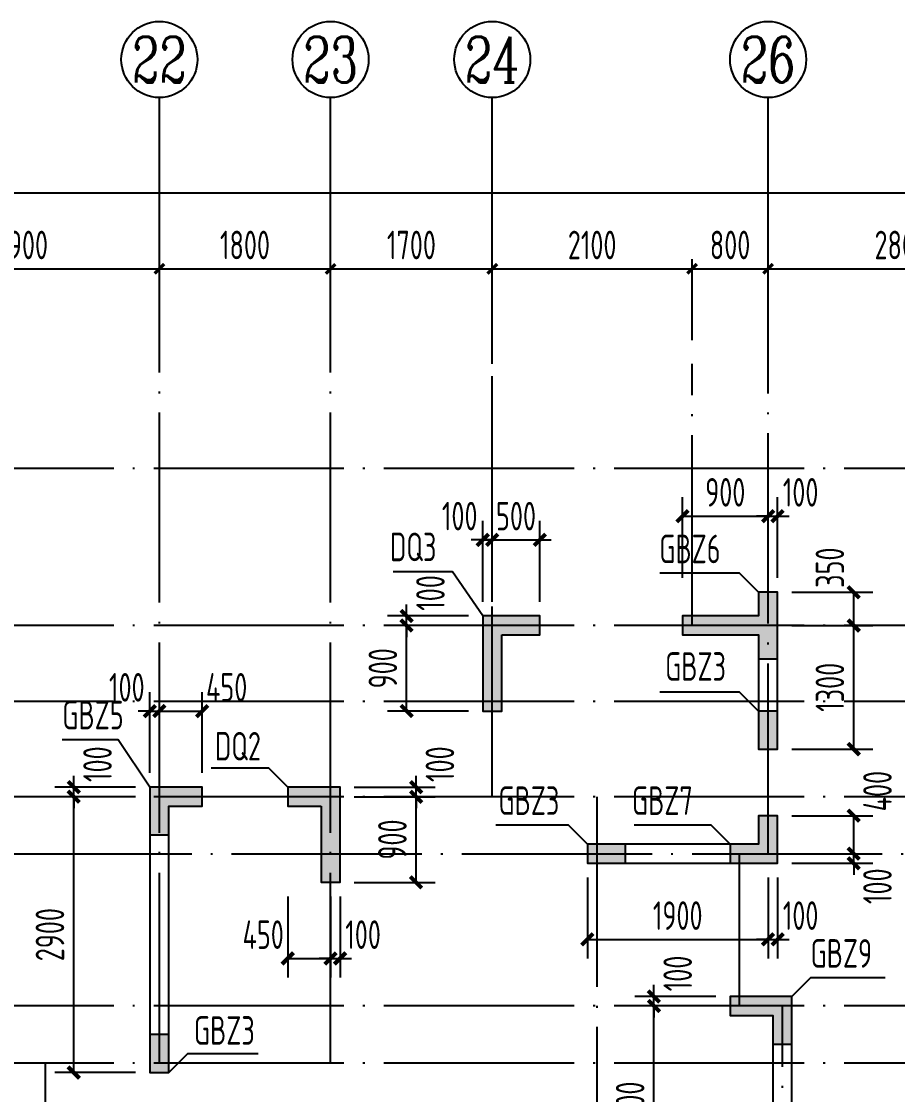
# Model space of a CAD drawing. Extents: x -1712635 to -854203, y -534641 to -21985.
# Drawn here: x -1332746 to -1323535, y -288081 to -276800 of the extents above; entities that cross this region are included whole.
import ezdxf
from ezdxf.enums import TextEntityAlignment as Align

# ---------------------------------------------------------------- set-up
doc = ezdxf.new("R2010")
doc.units = 0
doc.header["$LTSCALE"] = 1000
doc.linetypes.add('DOTE', pattern=[2.42, 2, -0.2, 0.02, -0.2])
doc.layers.get('0').update_dxf_attribs({"linetype": 'CONTINUOUS'})
doc.layers.get('Defpoints').update_dxf_attribs({"linetype": 'CONTINUOUS'})
for name, color, linetype in [('A-AXIS', 1, 'CONTINUOUS'), ('A-DOTE', 10, 'DOTE'), ('AXIS_NUM', 7, 'CONTINUOUS'), ('S-Q墙实线', 6, 'CONTINUOUS'), ('S-Q墙标注', 3, 'CONTINUOUS'), ('S-X详图填充', 252, 'CONTINUOUS'), ('S-X详图实线', 4, 'CONTINUOUS'), ('S-Y一般标注', 3, 'CONTINUOUS'), ('S-Z柱编号', 6, 'CONTINUOUS')]:
    doc.layers.add(name, color=color, linetype=linetype)
doc.styles.add('TSSD_Axis', font='complex.shx', dxfattribs={"width": 0.7, "bigfont": 'hztxt.shx'})
doc.styles.add('TSSD_DIMENSION', font='Tssdeng.shx', dxfattribs={"width": 0.7, "bigfont": 'tssdchn.shx'})
doc.styles.add('TSSD_REIN', font='tssdeng.shx', dxfattribs={"width": 0.7, "height": 300, "bigfont": 'tssdchn.shx'})
doc.styles.add('结构文字', font='zstxt.shx', dxfattribs={"width": 0.7, "bigfont": 'zshz.shx'})
doc.dimstyles.new('STRUCK', dxfattribs={"dimtxt": 400, "dimasz": 121, "dimexe": 200, "dimexo": 150, "dimgap": 115, "dimtad": 1, "dimdec": 0, "dimdsep": 46, "dimtxsty": '结构文字', "dimblk": 'ARCHTICK', "dimcen": 400, "dimclrd": 3, "dimclre": 3, "dimclrt": 7, "dimadec": 0, "dimazin": 0, "dimtfac": 1, "dimtdec": 0, "dimtix": 1, "dimtmove": 2, "dimatfit": 3, "dimldrblk": '_DIMX', "dimfxl": 0, "dimtolj": 1, "dimtzin": 0, "dimarcsym": 0})
doc.dimstyles.new('TSSD_100_100', dxfattribs={"dimtxt": 300, "dimasz": 100, "dimexe": 100, "dimexo": 250, "dimgap": 100, "dimtad": 1, "dimdec": 0, "dimzin": 0, "dimdsep": 46, "dimtxsty": 'TSSD_DIMENSION', "dimblk": 'ARCHTICK', "dimcen": 0, "dimdle": 100, "dimclrt": 7, "dimadec": 0, "dimazin": 0, "dimtfac": 1, "dimtdec": 0, "dimtix": 1, "dimtmove": 2, "dimatfit": 3, "dimldrblk": 'ARCHTICK', "dimfxl": 0, "dimtolj": 1, "dimtzin": 0, "dimarcsym": 0})

# ---------------------------------------------------------------- blocks, each defined once
blk = doc.blocks.new('ts_axno')
at = {"color": 0, "linetype": 'ByBlock', "lineweight": -2}
blk.add_circle((0, 0), 0.5, dxfattribs=at)
at = {"color": 0, "linetype": 'ByBlock', "lineweight": -2, "style": 'TSSD_Axis', "width": 0.7}
blk.add_attdef('A', text='', height=0.6, dxfattribs=at).set_placement((0, 0), align=Align.MIDDLE_CENTER)
blk = doc.blocks.new('_ArchTick')
at = {"color": 0, "const_width": 0.35}
blk.add_lwpolyline([(-0.5, -0.5), (0.5, 0.5)], dxfattribs=at)
blk = doc.blocks.new('*D129')
at = {"layer": 'Defpoints', "color": 0}
for p in [(34300, 19250), (31400, 18250), (34300, 18250)]:
    blk.add_point(p, dxfattribs=at)
at = {"layer": 'S-Y一般标注', "color": 0, "lineweight": -2}
for p, q in [((31400, 18500), (31400, 19350)), ((34300, 18500), (34300, 19350)), ((31300, 19250), (34400, 19250))]:
    blk.add_line(p, q, dxfattribs=at)
at = {"layer": 'S-Y一般标注', "color": 0, "lineweight": -2, "xscale": 100, "yscale": 100, "zscale": 100, "rotation": 180}
blk.add_blockref('_ArchTick', (31400, 19250), dxfattribs=at)
at = {"layer": 'S-Y一般标注', "color": 0, "lineweight": -2, "xscale": 100, "yscale": 100, "zscale": 100}
blk.add_blockref('_ArchTick', (34300, 19250), dxfattribs=at)
at = {"layer": 'S-Y一般标注', "color": 7, "insert": (32850, 19500), "char_height": 300, "attachment_point": 5, "style": 'TSSD_DIMENSION'}
blk.add_mtext('\\A1;2900', dxfattribs=at)
blk = doc.blocks.new('*D130')
at = {"layer": 'Defpoints', "color": 0}
for p in [(36100, 19250), (34300, 18250), (36100, 18250)]:
    blk.add_point(p, dxfattribs=at)
at = {"layer": 'S-Y一般标注', "color": 0, "lineweight": -2}
for p, q in [((34300, 18500), (34300, 19350)), ((36100, 18500), (36100, 19350)), ((34200, 19250), (36200, 19250))]:
    blk.add_line(p, q, dxfattribs=at)
at = {"layer": 'S-Y一般标注', "color": 0, "lineweight": -2, "xscale": 100, "yscale": 100, "zscale": 100, "rotation": 180}
blk.add_blockref('_ArchTick', (34300, 19250), dxfattribs=at)
at = {"layer": 'S-Y一般标注', "color": 0, "lineweight": -2, "xscale": 100, "yscale": 100, "zscale": 100}
blk.add_blockref('_ArchTick', (36100, 19250), dxfattribs=at)
at = {"layer": 'S-Y一般标注', "color": 7, "insert": (35200, 19500), "char_height": 300, "attachment_point": 5, "style": 'TSSD_DIMENSION'}
blk.add_mtext('\\A1;1800', dxfattribs=at)
blk = doc.blocks.new('*D131')
at = {"layer": 'Defpoints', "color": 0}
for p in [(37800, 19250), (36100, 18250), (37800, 18250)]:
    blk.add_point(p, dxfattribs=at)
at = {"layer": 'S-Y一般标注', "color": 0, "lineweight": -2}
for p, q in [((36100, 18500), (36100, 19350)), ((37800, 18500), (37800, 19350)), ((36000, 19250), (37900, 19250))]:
    blk.add_line(p, q, dxfattribs=at)
at = {"layer": 'S-Y一般标注', "color": 0, "lineweight": -2, "xscale": 100, "yscale": 100, "zscale": 100, "rotation": 180}
blk.add_blockref('_ArchTick', (36100, 19250), dxfattribs=at)
at = {"layer": 'S-Y一般标注', "color": 0, "lineweight": -2, "xscale": 100, "yscale": 100, "zscale": 100}
blk.add_blockref('_ArchTick', (37800, 19250), dxfattribs=at)
at = {"layer": 'S-Y一般标注', "color": 7, "insert": (36950, 19500), "char_height": 300, "attachment_point": 5, "style": 'TSSD_DIMENSION'}
blk.add_mtext('\\A1;1700', dxfattribs=at)
blk = doc.blocks.new('*D132')
at = {"layer": 'Defpoints', "color": 0}
for p in [(40700, 19250), (39900, 18250), (40700, 18250)]:
    blk.add_point(p, dxfattribs=at)
at = {"layer": 'S-Y一般标注', "color": 0, "lineweight": -2}
for p, q in [((39900, 18500), (39900, 19350)), ((40700, 18500), (40700, 19350)), ((39800, 19250), (40800, 19250))]:
    blk.add_line(p, q, dxfattribs=at)
at = {"layer": 'S-Y一般标注', "color": 0, "lineweight": -2, "xscale": 100, "yscale": 100, "zscale": 100, "rotation": 180}
blk.add_blockref('_ArchTick', (39900, 19250), dxfattribs=at)
at = {"layer": 'S-Y一般标注', "color": 0, "lineweight": -2, "xscale": 100, "yscale": 100, "zscale": 100}
blk.add_blockref('_ArchTick', (40700, 19250), dxfattribs=at)
at = {"layer": 'S-Y一般标注', "color": 7, "insert": (40300, 19500), "char_height": 300, "attachment_point": 5, "style": 'TSSD_DIMENSION'}
blk.add_mtext('\\A1;800', dxfattribs=at)
blk = doc.blocks.new('*D133')
at = {"layer": 'Defpoints', "color": 0}
for p in [(43500, 19250), (40700, 18250), (43500, 18250)]:
    blk.add_point(p, dxfattribs=at)
at = {"layer": 'S-Y一般标注', "color": 0, "lineweight": -2}
for p, q in [((40700, 18500), (40700, 19350)), ((43500, 18500), (43500, 19350)), ((40600, 19250), (43600, 19250))]:
    blk.add_line(p, q, dxfattribs=at)
at = {"layer": 'S-Y一般标注', "color": 0, "lineweight": -2, "xscale": 100, "yscale": 100, "zscale": 100, "rotation": 180}
blk.add_blockref('_ArchTick', (40700, 19250), dxfattribs=at)
at = {"layer": 'S-Y一般标注', "color": 0, "lineweight": -2, "xscale": 100, "yscale": 100, "zscale": 100}
blk.add_blockref('_ArchTick', (43500, 19250), dxfattribs=at)
at = {"layer": 'S-Y一般标注', "color": 7, "insert": (42100, 19500), "char_height": 300, "attachment_point": 5, "style": 'TSSD_DIMENSION'}
blk.add_mtext('\\A1;2800', dxfattribs=at)
blk = doc.blocks.new('*D139')
at = {"layer": 'Defpoints', "color": 0}
for p in [(54600, 20050), (4600, 18250), (54600, 18250)]:
    blk.add_point(p, dxfattribs=at)
at = {"layer": 'S-Y一般标注', "color": 0, "lineweight": -2}
for p, q in [((4600, 18500), (4600, 20150)), ((54600, 18500), (54600, 20150)), ((4500, 20050), (54700, 20050))]:
    blk.add_line(p, q, dxfattribs=at)
at = {"layer": 'S-Y一般标注', "color": 0, "lineweight": -2, "xscale": 100, "yscale": 100, "zscale": 100, "rotation": 180}
blk.add_blockref('_ArchTick', (4600, 20050), dxfattribs=at)
at = {"layer": 'S-Y一般标注', "color": 0, "lineweight": -2, "xscale": 100, "yscale": 100, "zscale": 100}
blk.add_blockref('_ArchTick', (54600, 20050), dxfattribs=at)
at = {"layer": 'S-Y一般标注', "color": 7, "insert": (29600, 20300), "char_height": 300, "attachment_point": 5, "style": 'TSSD_DIMENSION'}
blk.add_mtext('\\A1;50000', dxfattribs=at)
blk = doc.blocks.new('*D152')
at = {"layer": 'Defpoints', "color": 0}
for p in [(39900, 19250), (37800, 18250), (39900, 18250)]:
    blk.add_point(p, dxfattribs=at)
at = {"layer": 'S-Y一般标注', "color": 0, "lineweight": -2}
for p, q in [((37800, 18500), (37800, 19350)), ((39900, 18500), (39900, 19350)), ((37700, 19250), (40000, 19250))]:
    blk.add_line(p, q, dxfattribs=at)
at = {"layer": 'S-Y一般标注', "color": 0, "lineweight": -2, "xscale": 100, "yscale": 100, "zscale": 100, "rotation": 180}
blk.add_blockref('_ArchTick', (37800, 19250), dxfattribs=at)
at = {"layer": 'S-Y一般标注', "color": 0, "lineweight": -2, "xscale": 100, "yscale": 100, "zscale": 100}
blk.add_blockref('_ArchTick', (39900, 19250), dxfattribs=at)
at = {"layer": 'S-Y一般标注', "color": 7, "insert": (38850, 19500), "char_height": 300, "attachment_point": 5, "style": 'TSSD_DIMENSION'}
blk.add_mtext('\\A1;2100', dxfattribs=at)
blk = doc.blocks.new('*D2236')
at = {"layer": 'Defpoints', "color": 0}
for p in [(-1332196, -284950), (-1331396, -284950), (-1331396, -287850)]:
    blk.add_point(p, dxfattribs=at)
at = {"layer": 'S-Q墙标注', "color": 3, "lineweight": -2}
for p, q in [((-1331546, -284950), (-1332396, -284950)), ((-1332196, -287850), (-1332196, -284950)), ((-1331546, -287850), (-1332396, -287850))]:
    blk.add_line(p, q, dxfattribs=at)
at = {"layer": 'S-Q墙标注', "color": 3, "lineweight": -2, "xscale": 121, "yscale": 121, "zscale": 121}
for p, rotation in [((-1332196, -284950), 90), ((-1332196, -287850), 270)]:
    blk.add_blockref('_ArchTick', p, dxfattribs=dict(at, rotation=rotation))
at = {"layer": 'S-Q墙标注', "color": 7, "insert": (-1332446, -286400), "char_height": 300, "attachment_point": 5, "rotation": 90, "style": 'TSSD_REIN'}
blk.add_mtext('\\A1;2900', dxfattribs=at)
blk = doc.blocks.new('_DIMX')
blk.add_line((-150, 0), (150, 0))
at = {"const_width": 50}
blk.add_lwpolyline([(-70, -70), (70, 70)], dxfattribs=at)
blk = doc.blocks.new('*D2237')
at = {"layer": 'Defpoints', "color": 0}
for p in [(-1332196, -284850), (-1331396, -284850), (-1331396, -284950)]:
    blk.add_point(p, dxfattribs=at)
at = {"layer": 'S-Q墙标注', "color": 3, "lineweight": -2}
for p, q in [((-1332196, -284850), (-1332196, -284729)), ((-1331546, -284850), (-1332396, -284850)), ((-1331546, -284950), (-1332396, -284950)), ((-1332196, -284950), (-1332196, -284850)), ((-1332196, -284950), (-1332196, -285071))]:
    blk.add_line(p, q, dxfattribs=at)
at = {"layer": 'S-Q墙标注', "color": 3, "lineweight": -2, "xscale": 121, "yscale": 121, "zscale": 121}
for p, rotation in [((-1332196, -284850), 270), ((-1332196, -284950), 90)]:
    blk.add_blockref('_ArchTick', p, dxfattribs=dict(at, rotation=rotation))
at = {"layer": 'S-Q墙标注', "color": 7, "insert": (-1331946, -284608), "char_height": 300, "attachment_point": 5, "rotation": 90, "style": 'TSSD_REIN'}
blk.add_mtext('\\A1;100', dxfattribs=at)
blk = doc.blocks.new('*D2238')
at = {"layer": 'Defpoints', "color": 0}
for p in [(-1331296, -284050), (-1331396, -284850), (-1331296, -284850)]:
    blk.add_point(p, dxfattribs=at)
at = {"layer": 'S-Q墙标注', "color": 3, "lineweight": -2}
for p, q in [((-1331396, -284700), (-1331396, -283850)), ((-1331296, -284700), (-1331296, -283850)), ((-1331396, -284050), (-1331517, -284050)), ((-1331396, -284050), (-1331296, -284050)), ((-1331296, -284050), (-1331175, -284050))]:
    blk.add_line(p, q, dxfattribs=at)
at = {"layer": 'S-Q墙标注', "color": 3, "lineweight": -2, "xscale": 121, "yscale": 121, "zscale": 121}
blk.add_blockref('_ArchTick', (-1331396, -284050), dxfattribs=at)
at = {"layer": 'S-Q墙标注', "color": 3, "lineweight": -2, "xscale": 121, "yscale": 121, "zscale": 121, "rotation": 180}
blk.add_blockref('_ArchTick', (-1331296, -284050), dxfattribs=at)
at = {"layer": 'S-Q墙标注', "color": 7, "insert": (-1331638, -283800), "char_height": 300, "attachment_point": 5, "style": 'TSSD_REIN'}
blk.add_mtext('\\A1;100', dxfattribs=at)
blk = doc.blocks.new('*D2239')
at = {"layer": 'Defpoints', "color": 0}
for p in [(-1330846, -284050), (-1331296, -284850), (-1330846, -284850)]:
    blk.add_point(p, dxfattribs=at)
at = {"layer": 'S-Q墙标注', "color": 3, "lineweight": -2}
for p, q in [((-1331296, -284700), (-1331296, -283850)), ((-1330846, -284700), (-1330846, -283850)), ((-1331296, -284050), (-1330846, -284050))]:
    blk.add_line(p, q, dxfattribs=at)
at = {"layer": 'S-Q墙标注', "color": 3, "lineweight": -2, "xscale": 121, "yscale": 121, "zscale": 121, "rotation": 180}
blk.add_blockref('_ArchTick', (-1331296, -284050), dxfattribs=at)
at = {"layer": 'S-Q墙标注', "color": 3, "lineweight": -2, "xscale": 121, "yscale": 121, "zscale": 121}
blk.add_blockref('_ArchTick', (-1330846, -284050), dxfattribs=at)
at = {"layer": 'S-Q墙标注', "color": 7, "insert": (-1330588, -283800), "char_height": 300, "attachment_point": 5, "style": 'TSSD_REIN'}
blk.add_mtext('\\A1;450', dxfattribs=at)
blk = doc.blocks.new('*D2240')
at = {"layer": 'Defpoints', "color": 0}
for p in [(-1329396, -284950), (-1328596, -284950), (-1329396, -285850)]:
    blk.add_point(p, dxfattribs=at)
at = {"layer": 'S-Q墙标注', "color": 3, "lineweight": -2}
for p, q in [((-1329246, -284950), (-1328396, -284950)), ((-1328596, -285850), (-1328596, -284950)), ((-1329246, -285850), (-1328396, -285850))]:
    blk.add_line(p, q, dxfattribs=at)
at = {"layer": 'S-Q墙标注', "color": 3, "lineweight": -2, "xscale": 121, "yscale": 121, "zscale": 121}
for p, rotation in [((-1328596, -284950), 90), ((-1328596, -285850), 270)]:
    blk.add_blockref('_ArchTick', p, dxfattribs=dict(at, rotation=rotation))
at = {"layer": 'S-Q墙标注', "color": 7, "insert": (-1328846, -285400), "char_height": 300, "attachment_point": 5, "rotation": 90, "style": 'TSSD_REIN'}
blk.add_mtext('\\A1;900', dxfattribs=at)
blk = doc.blocks.new('*D2241')
at = {"layer": 'Defpoints', "color": 0}
for p in [(-1329396, -284850), (-1329396, -284950), (-1328596, -284850)]:
    blk.add_point(p, dxfattribs=at)
at = {"layer": 'S-Q墙标注', "color": 3, "lineweight": -2}
for p, q in [((-1328596, -284850), (-1328596, -284729)), ((-1329246, -284850), (-1328396, -284850)), ((-1329246, -284950), (-1328396, -284950)), ((-1328596, -284950), (-1328596, -284850)), ((-1328596, -284950), (-1328596, -285071))]:
    blk.add_line(p, q, dxfattribs=at)
at = {"layer": 'S-Q墙标注', "color": 3, "lineweight": -2, "xscale": 121, "yscale": 121, "zscale": 121}
for p, rotation in [((-1328596, -284850), 270), ((-1328596, -284950), 90)]:
    blk.add_blockref('_ArchTick', p, dxfattribs=dict(at, rotation=rotation))
at = {"layer": 'S-Q墙标注', "color": 7, "insert": (-1328346, -284608), "char_height": 300, "attachment_point": 5, "rotation": 90, "style": 'TSSD_REIN'}
blk.add_mtext('\\A1;100', dxfattribs=at)
blk = doc.blocks.new('*D2242')
at = {"layer": 'Defpoints', "color": 0}
for p in [(-1329946, -285850), (-1329496, -285850), (-1329496, -286650)]:
    blk.add_point(p, dxfattribs=at)
at = {"layer": 'S-Q墙标注', "color": 3, "lineweight": -2}
for p, q in [((-1329946, -286000), (-1329946, -286850)), ((-1329496, -286000), (-1329496, -286850)), ((-1329946, -286650), (-1329496, -286650))]:
    blk.add_line(p, q, dxfattribs=at)
at = {"layer": 'S-Q墙标注', "color": 3, "lineweight": -2, "xscale": 121, "yscale": 121, "zscale": 121, "rotation": 180}
blk.add_blockref('_ArchTick', (-1329946, -286650), dxfattribs=at)
at = {"layer": 'S-Q墙标注', "color": 3, "lineweight": -2, "xscale": 121, "yscale": 121, "zscale": 121}
blk.add_blockref('_ArchTick', (-1329496, -286650), dxfattribs=at)
at = {"layer": 'S-Q墙标注', "color": 7, "insert": (-1330204, -286400), "char_height": 300, "attachment_point": 5, "style": 'TSSD_REIN'}
blk.add_mtext('\\A1;450', dxfattribs=at)
blk = doc.blocks.new('*D2243')
at = {"layer": 'Defpoints', "color": 0}
for p in [(-1329496, -285850), (-1329396, -285850), (-1329396, -286650)]:
    blk.add_point(p, dxfattribs=at)
at = {"layer": 'S-Q墙标注', "color": 3, "lineweight": -2}
for p, q in [((-1329496, -286000), (-1329496, -286850)), ((-1329396, -286000), (-1329396, -286850)), ((-1329496, -286650), (-1329617, -286650)), ((-1329496, -286650), (-1329396, -286650)), ((-1329396, -286650), (-1329275, -286650))]:
    blk.add_line(p, q, dxfattribs=at)
at = {"layer": 'S-Q墙标注', "color": 3, "lineweight": -2, "xscale": 121, "yscale": 121, "zscale": 121}
blk.add_blockref('_ArchTick', (-1329496, -286650), dxfattribs=at)
at = {"layer": 'S-Q墙标注', "color": 3, "lineweight": -2, "xscale": 121, "yscale": 121, "zscale": 121, "rotation": 180}
blk.add_blockref('_ArchTick', (-1329396, -286650), dxfattribs=at)
at = {"layer": 'S-Q墙标注', "color": 7, "insert": (-1329154, -286400), "char_height": 300, "attachment_point": 5, "style": 'TSSD_REIN'}
blk.add_mtext('\\A1;100', dxfattribs=at)
blk = doc.blocks.new('*D2244')
at = {"layer": 'Defpoints', "color": 0}
for p in [(-1324796, -285550), (-1323996, -285550), (-1324796, -285650)]:
    blk.add_point(p, dxfattribs=at)
at = {"layer": 'S-Q墙标注', "color": 3, "lineweight": -2}
for p, q in [((-1323996, -285550), (-1323996, -285429)), ((-1324646, -285550), (-1323796, -285550)), ((-1323996, -285650), (-1323996, -285550)), ((-1324646, -285650), (-1323796, -285650)), ((-1323996, -285650), (-1323996, -285771))]:
    blk.add_line(p, q, dxfattribs=at)
at = {"layer": 'S-Q墙标注', "color": 3, "lineweight": -2, "xscale": 121, "yscale": 121, "zscale": 121}
for p, rotation in [((-1323996, -285550), 270), ((-1323996, -285650), 90)]:
    blk.add_blockref('_ArchTick', p, dxfattribs=dict(at, rotation=rotation))
at = {"layer": 'S-Q墙标注', "color": 7, "insert": (-1323746, -285891), "char_height": 300, "attachment_point": 5, "rotation": 90, "style": 'TSSD_REIN'}
blk.add_mtext('\\A1;100', dxfattribs=at)
blk = doc.blocks.new('*D2245')
at = {"layer": 'Defpoints', "color": 0}
for p in [(-1324796, -285150), (-1323996, -285150), (-1324796, -285550)]:
    blk.add_point(p, dxfattribs=at)
at = {"layer": 'S-Q墙标注', "color": 3, "lineweight": -2}
for p, q in [((-1324646, -285150), (-1323796, -285150)), ((-1323996, -285550), (-1323996, -285150)), ((-1324646, -285550), (-1323796, -285550))]:
    blk.add_line(p, q, dxfattribs=at)
at = {"layer": 'S-Q墙标注', "color": 3, "lineweight": -2, "xscale": 121, "yscale": 121, "zscale": 121}
for p, rotation in [((-1323996, -285150), 90), ((-1323996, -285550), 270)]:
    blk.add_blockref('_ArchTick', p, dxfattribs=dict(at, rotation=rotation))
at = {"layer": 'S-Q墙标注', "color": 7, "insert": (-1323746, -284891), "char_height": 300, "attachment_point": 5, "rotation": 90, "style": 'TSSD_REIN'}
blk.add_mtext('\\A1;400', dxfattribs=at)
blk = doc.blocks.new('*D2246')
at = {"layer": 'Defpoints', "color": 0}
for p in [(-1326796, -285650), (-1324896, -285650), (-1324896, -286450)]:
    blk.add_point(p, dxfattribs=at)
at = {"layer": 'S-Q墙标注', "color": 3, "lineweight": -2}
for p, q in [((-1326796, -285800), (-1326796, -286650)), ((-1324896, -285800), (-1324896, -286650)), ((-1326796, -286450), (-1324896, -286450))]:
    blk.add_line(p, q, dxfattribs=at)
at = {"layer": 'S-Q墙标注', "color": 3, "lineweight": -2, "xscale": 121, "yscale": 121, "zscale": 121, "rotation": 180}
blk.add_blockref('_ArchTick', (-1326796, -286450), dxfattribs=at)
at = {"layer": 'S-Q墙标注', "color": 3, "lineweight": -2, "xscale": 121, "yscale": 121, "zscale": 121}
blk.add_blockref('_ArchTick', (-1324896, -286450), dxfattribs=at)
at = {"layer": 'S-Q墙标注', "color": 7, "insert": (-1325846, -286200), "char_height": 300, "attachment_point": 5, "style": 'TSSD_REIN'}
blk.add_mtext('\\A1;1900', dxfattribs=at)
blk = doc.blocks.new('*D2247')
at = {"layer": 'Defpoints', "color": 0}
for p in [(-1324896, -285650), (-1324796, -285650), (-1324796, -286450)]:
    blk.add_point(p, dxfattribs=at)
at = {"layer": 'S-Q墙标注', "color": 3, "lineweight": -2}
for p, q in [((-1324896, -285800), (-1324896, -286650)), ((-1324796, -285800), (-1324796, -286650)), ((-1324896, -286450), (-1325017, -286450)), ((-1324896, -286450), (-1324796, -286450)), ((-1324796, -286450), (-1324675, -286450))]:
    blk.add_line(p, q, dxfattribs=at)
at = {"layer": 'S-Q墙标注', "color": 3, "lineweight": -2, "xscale": 121, "yscale": 121, "zscale": 121}
blk.add_blockref('_ArchTick', (-1324896, -286450), dxfattribs=at)
at = {"layer": 'S-Q墙标注', "color": 3, "lineweight": -2, "xscale": 121, "yscale": 121, "zscale": 121, "rotation": 180}
blk.add_blockref('_ArchTick', (-1324796, -286450), dxfattribs=at)
at = {"layer": 'S-Q墙标注', "color": 7, "insert": (-1324554, -286200), "char_height": 300, "attachment_point": 5, "style": 'TSSD_REIN'}
blk.add_mtext('\\A1;100', dxfattribs=at)
blk = doc.blocks.new('*D2248')
at = {"layer": 'Defpoints', "color": 0}
for p in [(-1328696, -283150), (-1327896, -283150), (-1327896, -284050)]:
    blk.add_point(p, dxfattribs=at)
at = {"layer": 'S-Q墙标注', "color": 3, "lineweight": -2}
for p, q in [((-1328046, -283150), (-1328896, -283150)), ((-1328696, -284050), (-1328696, -283150)), ((-1328046, -284050), (-1328896, -284050))]:
    blk.add_line(p, q, dxfattribs=at)
at = {"layer": 'S-Q墙标注', "color": 3, "lineweight": -2, "xscale": 121, "yscale": 121, "zscale": 121}
for p, rotation in [((-1328696, -283150), 90), ((-1328696, -284050), 270)]:
    blk.add_blockref('_ArchTick', p, dxfattribs=dict(at, rotation=rotation))
at = {"layer": 'S-Q墙标注', "color": 7, "insert": (-1328946, -283600), "char_height": 300, "attachment_point": 5, "rotation": 90, "style": 'TSSD_REIN'}
blk.add_mtext('\\A1;900', dxfattribs=at)
blk = doc.blocks.new('*D2249')
at = {"layer": 'Defpoints', "color": 0}
for p in [(-1328696, -283050), (-1327896, -283050), (-1327896, -283150)]:
    blk.add_point(p, dxfattribs=at)
at = {"layer": 'S-Q墙标注', "color": 3, "lineweight": -2}
for p, q in [((-1328696, -283050), (-1328696, -282929)), ((-1328046, -283050), (-1328896, -283050)), ((-1328046, -283150), (-1328896, -283150)), ((-1328696, -283150), (-1328696, -283050)), ((-1328696, -283150), (-1328696, -283271))]:
    blk.add_line(p, q, dxfattribs=at)
at = {"layer": 'S-Q墙标注', "color": 3, "lineweight": -2, "xscale": 121, "yscale": 121, "zscale": 121}
for p, rotation in [((-1328696, -283050), 270), ((-1328696, -283150), 90)]:
    blk.add_blockref('_ArchTick', p, dxfattribs=dict(at, rotation=rotation))
at = {"layer": 'S-Q墙标注', "color": 7, "insert": (-1328446, -282808), "char_height": 300, "attachment_point": 5, "rotation": 90, "style": 'TSSD_REIN'}
blk.add_mtext('\\A1;100', dxfattribs=at)
blk = doc.blocks.new('*D2250')
at = {"layer": 'Defpoints', "color": 0}
for p in [(-1327796, -282250), (-1327896, -283050), (-1327796, -283050)]:
    blk.add_point(p, dxfattribs=at)
at = {"layer": 'S-Q墙标注', "color": 3, "lineweight": -2}
for p, q in [((-1327896, -282900), (-1327896, -282050)), ((-1327796, -282900), (-1327796, -282050)), ((-1327896, -282250), (-1328017, -282250)), ((-1327896, -282250), (-1327796, -282250)), ((-1327796, -282250), (-1327675, -282250))]:
    blk.add_line(p, q, dxfattribs=at)
at = {"layer": 'S-Q墙标注', "color": 3, "lineweight": -2, "xscale": 121, "yscale": 121, "zscale": 121}
blk.add_blockref('_ArchTick', (-1327896, -282250), dxfattribs=at)
at = {"layer": 'S-Q墙标注', "color": 3, "lineweight": -2, "xscale": 121, "yscale": 121, "zscale": 121, "rotation": 180}
blk.add_blockref('_ArchTick', (-1327796, -282250), dxfattribs=at)
at = {"layer": 'S-Q墙标注', "color": 7, "insert": (-1328138, -282000), "char_height": 300, "attachment_point": 5, "style": 'TSSD_REIN'}
blk.add_mtext('\\A1;100', dxfattribs=at)
blk = doc.blocks.new('*D2251')
at = {"layer": 'Defpoints', "color": 0}
for p in [(-1327296, -282250), (-1327796, -283050), (-1327296, -283050)]:
    blk.add_point(p, dxfattribs=at)
at = {"layer": 'S-Q墙标注', "color": 3, "lineweight": -2}
for p, q in [((-1327796, -282900), (-1327796, -282050)), ((-1327296, -282900), (-1327296, -282050)), ((-1327796, -282250), (-1327917, -282250)), ((-1327796, -282250), (-1327296, -282250)), ((-1327296, -282250), (-1327175, -282250))]:
    blk.add_line(p, q, dxfattribs=at)
at = {"layer": 'S-Q墙标注', "color": 3, "lineweight": -2, "xscale": 121, "yscale": 121, "zscale": 121}
blk.add_blockref('_ArchTick', (-1327796, -282250), dxfattribs=at)
at = {"layer": 'S-Q墙标注', "color": 3, "lineweight": -2, "xscale": 121, "yscale": 121, "zscale": 121, "rotation": 180}
blk.add_blockref('_ArchTick', (-1327296, -282250), dxfattribs=at)
at = {"layer": 'S-Q墙标注', "color": 7, "insert": (-1327546, -282000), "char_height": 300, "attachment_point": 5, "style": 'TSSD_REIN'}
blk.add_mtext('\\A1;500', dxfattribs=at)
blk = doc.blocks.new('*D2253')
at = {"layer": 'Defpoints', "color": 0}
for p in [(-1326096, -287150), (-1325296, -287150), (-1325296, -289250)]:
    blk.add_point(p, dxfattribs=at)
at = {"layer": 'S-Q墙标注', "color": 3, "lineweight": -2}
for p, q in [((-1325446, -287150), (-1326296, -287150)), ((-1326096, -289250), (-1326096, -287150)), ((-1325446, -289250), (-1326296, -289250))]:
    blk.add_line(p, q, dxfattribs=at)
at = {"layer": 'S-Q墙标注', "color": 3, "lineweight": -2, "xscale": 121, "yscale": 121, "zscale": 121}
for p, rotation in [((-1326096, -287150), 90), ((-1326096, -289250), 270)]:
    blk.add_blockref('_ArchTick', p, dxfattribs=dict(at, rotation=rotation))
at = {"layer": 'S-Q墙标注', "color": 7, "insert": (-1326346, -288200), "char_height": 300, "attachment_point": 5, "rotation": 90, "style": 'TSSD_REIN'}
blk.add_mtext('\\A1;2100', dxfattribs=at)
blk = doc.blocks.new('*D2254')
at = {"layer": 'Defpoints', "color": 0}
for p in [(-1326096, -287050), (-1325296, -287050), (-1325296, -287150)]:
    blk.add_point(p, dxfattribs=at)
at = {"layer": 'S-Q墙标注', "color": 3, "lineweight": -2}
for p, q in [((-1326096, -287050), (-1326096, -286929)), ((-1325446, -287050), (-1326296, -287050)), ((-1326096, -287150), (-1326096, -287050)), ((-1325446, -287150), (-1326296, -287150)), ((-1326096, -287150), (-1326096, -287271))]:
    blk.add_line(p, q, dxfattribs=at)
at = {"layer": 'S-Q墙标注', "color": 3, "lineweight": -2, "xscale": 121, "yscale": 121, "zscale": 121}
for p, rotation in [((-1326096, -287050), 270), ((-1326096, -287150), 90)]:
    blk.add_blockref('_ArchTick', p, dxfattribs=dict(at, rotation=rotation))
at = {"layer": 'S-Q墙标注', "color": 7, "insert": (-1325846, -286808), "char_height": 300, "attachment_point": 5, "rotation": 90, "style": 'TSSD_REIN'}
blk.add_mtext('\\A1;100', dxfattribs=at)
blk = doc.blocks.new('*D2501')
at = {"layer": 'Defpoints', "color": 0}
for p in [(-1324796, -283150), (-1323996, -283150), (-1324796, -284450)]:
    blk.add_point(p, dxfattribs=at)
at = {"layer": 'S-Q墙标注', "color": 3, "lineweight": -2}
for p, q in [((-1324646, -283150), (-1323796, -283150)), ((-1323996, -284450), (-1323996, -283150)), ((-1324646, -284450), (-1323796, -284450))]:
    blk.add_line(p, q, dxfattribs=at)
at = {"layer": 'S-Q墙标注', "color": 3, "lineweight": -2, "xscale": 121, "yscale": 121, "zscale": 121}
for p, rotation in [((-1323996, -283150), 90), ((-1323996, -284450), 270)]:
    blk.add_blockref('_ArchTick', p, dxfattribs=dict(at, rotation=rotation))
at = {"layer": 'S-Q墙标注', "color": 7, "insert": (-1324246, -283800), "char_height": 300, "attachment_point": 5, "rotation": 90, "style": 'TSSD_REIN'}
blk.add_mtext('\\A1;1300', dxfattribs=at)
blk = doc.blocks.new('*D2502')
at = {"layer": 'Defpoints', "color": 0}
for p in [(-1324796, -282800), (-1323996, -282800), (-1324796, -283150)]:
    blk.add_point(p, dxfattribs=at)
at = {"layer": 'S-Q墙标注', "color": 3, "lineweight": -2}
for p, q in [((-1324646, -282800), (-1323796, -282800)), ((-1323996, -283150), (-1323996, -282800)), ((-1324646, -283150), (-1323796, -283150))]:
    blk.add_line(p, q, dxfattribs=at)
at = {"layer": 'S-Q墙标注', "color": 3, "lineweight": -2, "xscale": 121, "yscale": 121, "zscale": 121}
for p, rotation in [((-1323996, -282800), 90), ((-1323996, -283150), 270)]:
    blk.add_blockref('_ArchTick', p, dxfattribs=dict(at, rotation=rotation))
at = {"layer": 'S-Q墙标注', "color": 7, "insert": (-1324246, -282542), "char_height": 300, "attachment_point": 5, "rotation": 90, "style": 'TSSD_REIN'}
blk.add_mtext('\\A1;350', dxfattribs=at)
blk = doc.blocks.new('*D2503')
at = {"layer": 'Defpoints', "color": 0}
for p in [(-1324896, -282000), (-1325796, -282800), (-1324896, -282800)]:
    blk.add_point(p, dxfattribs=at)
at = {"layer": 'S-Q墙标注', "color": 3, "lineweight": -2}
for p, q in [((-1325796, -282650), (-1325796, -281800)), ((-1324896, -282650), (-1324896, -281800)), ((-1325796, -282000), (-1324896, -282000))]:
    blk.add_line(p, q, dxfattribs=at)
at = {"layer": 'S-Q墙标注', "color": 3, "lineweight": -2, "xscale": 121, "yscale": 121, "zscale": 121, "rotation": 180}
blk.add_blockref('_ArchTick', (-1325796, -282000), dxfattribs=at)
at = {"layer": 'S-Q墙标注', "color": 3, "lineweight": -2, "xscale": 121, "yscale": 121, "zscale": 121}
blk.add_blockref('_ArchTick', (-1324896, -282000), dxfattribs=at)
at = {"layer": 'S-Q墙标注', "color": 7, "insert": (-1325346, -281750), "char_height": 300, "attachment_point": 5, "style": 'TSSD_REIN'}
blk.add_mtext('\\A1;900', dxfattribs=at)
blk = doc.blocks.new('*D2504')
at = {"layer": 'Defpoints', "color": 0}
for p in [(-1324796, -282000), (-1324896, -282800), (-1324796, -282800)]:
    blk.add_point(p, dxfattribs=at)
at = {"layer": 'S-Q墙标注', "color": 3, "lineweight": -2}
for p, q in [((-1324896, -282650), (-1324896, -281800)), ((-1324796, -282650), (-1324796, -281800)), ((-1324896, -282000), (-1325017, -282000)), ((-1324896, -282000), (-1324796, -282000)), ((-1324796, -282000), (-1324675, -282000))]:
    blk.add_line(p, q, dxfattribs=at)
at = {"layer": 'S-Q墙标注', "color": 3, "lineweight": -2, "xscale": 121, "yscale": 121, "zscale": 121}
blk.add_blockref('_ArchTick', (-1324896, -282000), dxfattribs=at)
at = {"layer": 'S-Q墙标注', "color": 3, "lineweight": -2, "xscale": 121, "yscale": 121, "zscale": 121, "rotation": 180}
blk.add_blockref('_ArchTick', (-1324796, -282000), dxfattribs=at)
at = {"layer": 'S-Q墙标注', "color": 7, "insert": (-1324554, -281750), "char_height": 300, "attachment_point": 5, "style": 'TSSD_REIN'}
blk.add_mtext('\\A1;100', dxfattribs=at)
blk = doc.blocks.new('20210726.16395156')
at = {"layer": 'A-AXIS'}
for p, q in [((34300, 18249.9), (34300, 21049.9)), ((36100, 18249.9), (36100, 21049.9)), ((37800, 18249.9), (37800, 21049.9)), ((40700, 18249.9), (40700, 21049.9))]:
    blk.add_line(p, q, dxfattribs=at)
at = {"layer": 'A-DOTE'}
for p, q in [((34300, 10900), (34300, 18249.9)), ((36100, 10900), (36100, 18249.9)), ((37800, 13700), (37800, 18249.9)), ((39900, 15500), (39900, 18249.9)), ((40700, 13100.3), (40700, 18249.9)), ((55600, 17150), (3600, 17150)), ((55600, 15500), (3600, 15500)), ((55600, 14700), (3600, 14700)), ((55600, 13700), (3600, 13700)), ((38900.2, 13700), (38900, 3600)), ((3600, 13100.3), (55600, 13100.3)), ((40400, 11500), (40400, 13100)), ((55600, 11500), (3600, 11500)), ((40850, 3600.2), (40850, 11500)), ((55600, 10900), (3600, 10900)), ((33100, 10900), (33100, 3600))]:
    blk.add_line(p, q, dxfattribs=at)
at = {"layer": 'A-AXIS'}
ref = blk.add_blockref('ts_axno', (34300, 21449.9), dxfattribs=dict(at, xscale=800, yscale=800, zscale=800))
ref.add_attrib('14', '22', dxfattribs={"layer": 'AXIS_NUM', "height": 480, "style": 'TSSD_Axis', "width": 0.7}).set_placement((34300, 21449.9), align=Align.MIDDLE_CENTER)
ref = blk.add_blockref('ts_axno', (36100, 21449.9), dxfattribs=dict(at, xscale=800, yscale=800, zscale=800))
ref.add_attrib('15', '23', dxfattribs={"layer": 'AXIS_NUM', "height": 480, "style": 'TSSD_Axis', "width": 0.7}).set_placement((36100, 21449.9), align=Align.MIDDLE_CENTER)
ref = blk.add_blockref('ts_axno', (37800, 21449.9), dxfattribs=dict(at, xscale=800, yscale=800, zscale=800))
ref.add_attrib('16', '24', dxfattribs={"layer": 'AXIS_NUM', "height": 480, "style": 'TSSD_Axis', "width": 0.7}).set_placement((37800, 21449.9), align=Align.MIDDLE_CENTER)
ref = blk.add_blockref('ts_axno', (40700, 21449.9), dxfattribs=dict(at, xscale=800, yscale=800, zscale=800))
ref.add_attrib('17', '26', dxfattribs={"layer": 'AXIS_NUM', "height": 480, "style": 'TSSD_Axis', "width": 0.7}).set_placement((40700, 21449.9), align=Align.MIDDLE_CENTER)
at = {"layer": 'S-Y一般标注'}
for base, p1, p2, picture, middle in [((54600, 20049.9), (4600, 18249.9), (54600, 18249.9), '*D139', (29600, 20299.9)), ((34300, 19249.9), (31400, 18249.9), (34300, 18249.9), '*D129', (32850, 19499.9)), ((36100, 19249.9), (34300, 18249.9), (36100, 18249.9), '*D130', (35200, 19499.9)), ((37800, 19249.9), (36100, 18249.9), (37800, 18249.9), '*D131', (36950, 19499.9)), ((39900, 19249.9), (37800, 18249.9), (39900, 18249.9), '*D152', (38850, 19499.9)), ((40700, 19249.9), (39900, 18249.9), (40700, 18249.9), '*D132', (40300, 19499.9)), ((43500, 19249.9), (40700, 18249.9), (43500, 18249.9), '*D133', (42100, 19499.9))]:
    dim = blk.add_linear_dim(base=base, p1=p1, p2=p2, dimstyle='TSSD_100_100', dxfattribs=at)
    dim.commit()
    dim.dimension.update_dxf_attribs({"geometry": picture, "text_midpoint": middle})

msp = doc.modelspace()

# ---------------------------------------------------------------- hatches: boundary and pattern name
at = {"layer": 'S-X详图填充'}
h = msp.add_hatch(color=256, dxfattribs=at)
h.dxf.hatch_style = 1
h.paths.add_polyline_path([(-1324995.6, -283500.28), (-1324795.6, -283500.28), (-1324795.6, -282799.82), (-1324995.6, -282799.82), (-1324995.6, -283049.82), (-1325795.73, -283049.82), (-1325795.73, -283249.82), (-1324995.6, -283249.82)])
h = msp.add_hatch(color=256, dxfattribs=at)
h.dxf.hatch_style = 1
h.paths.add_polyline_path([(-1327695.6, -283249.82), (-1327295.69, -283249.82), (-1327295.69, -283049.82), (-1327895.6, -283049.82), (-1327895.6, -284049.82), (-1327695.6, -284049.82)])
h = msp.add_hatch(color=256, dxfattribs=at)
h.dxf.hatch_style = 1
h.paths.add_polyline_path([(-1324795.6, -284049.82), (-1324995.6, -284049.82), (-1324995.6, -284449.82), (-1324795.6, -284449.82)])
h = msp.add_hatch(color=256, dxfattribs=at)
h.dxf.hatch_style = 1
h.paths.add_polyline_path([(-1331395.6, -285349.82), (-1331195.6, -285349.82), (-1331195.6, -285049.82), (-1330845.6, -285049.82), (-1330845.6, -284849.82), (-1331395.6, -284849.82)])
h = msp.add_hatch(color=256, dxfattribs=at)
h.dxf.hatch_style = 1
h.paths.add_polyline_path([(-1329595.6, -285049.82), (-1329595.6, -285849.82), (-1329395.6, -285849.82), (-1329395.6, -284849.82), (-1329945.51, -284849.82), (-1329945.51, -285049.82)])
h = msp.add_hatch(color=256, dxfattribs=at)
h.dxf.hatch_style = 1
h.paths.add_polyline_path([(-1325295.6, -285449.55), (-1325295.6, -285649.55), (-1324795.6, -285649.55), (-1324795.6, -285149.55), (-1324995.6, -285149.55), (-1324995.6, -285449.55)])
h = msp.add_hatch(color=256, dxfattribs=at)
h.dxf.hatch_style = 1
h.paths.add_polyline_path([(-1326395.6, -285649.55), (-1326395.6, -285449.55), (-1326795.6, -285449.55), (-1326795.6, -285649.55)])
h = msp.add_hatch(color=256, dxfattribs=at)
h.dxf.hatch_style = 1
h.paths.add_polyline_path([(-1324845.6, -287549.82), (-1324645.6, -287549.82), (-1324645.6, -287049.82), (-1325295.67, -287049.82), (-1325295.67, -287249.82), (-1324845.6, -287249.82)])
h = msp.add_hatch(color=256, dxfattribs=at)
h.dxf.hatch_style = 1
h.paths.add_polyline_path([(-1331195.6, -287449.81), (-1331395.6, -287449.81), (-1331395.6, -287849.81), (-1331195.6, -287849.81)])

# ---------------------------------------------------------------- linework, layer by layer
at = {"layer": 'S-Q墙实线'}
msp.add_lwpolyline([(-1324795.6, -283149.82), (-1324795.6, -282799.82), (-1324995.6, -282799.82), (-1324995.6, -283049.82), (-1325795.73, -283049.82), (-1325795.73, -283249.82), (-1324995.6, -283249.82), (-1324995.6, -284449.82), (-1324795.6, -284449.82), (-1324795.6, -283149.82)], dxfattribs=at)
for points in [[(-1327695.6, -283249.82), (-1327295.69, -283249.82), (-1327295.69, -283049.82), (-1327895.6, -283049.82), (-1327895.6, -284049.82), (-1327695.6, -284049.82)], [(-1331395.6, -284849.82), (-1331395.6, -287849.81), (-1331195.6, -287849.81), (-1331195.6, -285049.82), (-1330845.6, -285049.82), (-1330845.6, -284849.82)], [(-1329595.6, -285049.82), (-1329595.6, -285849.82), (-1329395.6, -285849.82), (-1329395.6, -284849.82), (-1329945.51, -284849.82), (-1329945.51, -285049.82)], [(-1326795.6, -285649.55), (-1325195.67, -285649.55), (-1324795.6, -285649.55), (-1324795.6, -285149.55), (-1324995.6, -285149.55), (-1324995.6, -285449.55), (-1325195.67, -285449.55), (-1326795.6, -285449.55)], [(-1324845.6, -287249.82), (-1324845.6, -289349.82), (-1324445.6, -289349.82), (-1324445.6, -289149.82), (-1324645.6, -289149.82), (-1324645.6, -287049.82), (-1325295.67, -287049.82), (-1325295.67, -287249.82)]]:
    msp.add_lwpolyline(points, close=True, dxfattribs=at)
at = {"layer": 'S-X详图实线'}
for points in [[(-1324995.6, -283500.28), (-1324795.6, -283500.28), (-1324795.6, -282799.82), (-1324995.6, -282799.82), (-1324995.6, -283049.82), (-1325795.73, -283049.82), (-1325795.73, -283249.82), (-1324995.6, -283249.82), (-1324995.6, -283249.82)], [(-1327695.6, -283249.82), (-1327295.69, -283249.82), (-1327295.69, -283049.82), (-1327895.6, -283049.82), (-1327895.6, -284049.82), (-1327695.6, -284049.82), (-1327695.6, -283249.82)], [(-1324795.6, -284049.82), (-1324995.6, -284049.82), (-1324995.6, -284449.82), (-1324795.6, -284449.82), (-1324795.6, -284049.82)], [(-1331395.6, -285349.82), (-1331195.6, -285349.82), (-1331195.6, -285049.82), (-1330845.6, -285049.82), (-1330845.6, -284849.82), (-1331395.6, -284849.82), (-1331395.6, -285349.82)], [(-1329595.6, -285049.82), (-1329595.6, -285849.82), (-1329395.6, -285849.82), (-1329395.6, -284849.82), (-1329945.51, -284849.82), (-1329945.51, -285049.82), (-1329595.6, -285049.82)], [(-1325295.6, -285449.55), (-1325295.6, -285649.55), (-1324795.6, -285649.55), (-1324795.6, -285149.55), (-1324995.6, -285149.55), (-1324995.6, -285449.55), (-1325295.6, -285449.55)], [(-1326395.6, -285649.55), (-1326395.6, -285449.55), (-1326795.6, -285449.55), (-1326795.6, -285649.55), (-1326395.6, -285649.55)], [(-1324845.6, -287549.82), (-1324645.6, -287549.82), (-1324645.6, -287049.82), (-1325295.67, -287049.82), (-1325295.67, -287249.82), (-1324845.6, -287249.82), (-1324845.6, -287549.82)], [(-1331195.6, -287449.81), (-1331395.6, -287449.81), (-1331395.6, -287849.81), (-1331195.6, -287849.81), (-1331195.6, -287449.81)]]:
    msp.add_lwpolyline(points, close=True, dxfattribs=at)
at = {"layer": 'S-Z柱编号', "color": 7}
for points in [[(-1327895.6, -283049.82), (-1328215.31, -282584.75), (-1328836.1, -282584.75)], [(-1324995.6, -282799.82), (-1325195.6, -282599.82), (-1326035.6, -282599.82)], [(-1324995.6, -284049.82), (-1325195.6, -283849.82), (-1326035.6, -283849.82)], [(-1331395.59, -284849.82), (-1331728.03, -284353.19), (-1332317.87, -284353.19)], [(-1329945.51, -284849.82), (-1330145.51, -284649.82), (-1330751.52, -284649.82)], [(-1326795.6, -285449.55), (-1326995.6, -285249.55), (-1327757.44, -285249.55)], [(-1325295.6, -285449.55), (-1325495.6, -285249.55), (-1326303.5, -285249.55)], [(-1324645.6, -287049.82), (-1324445.6, -286849.82), (-1323665.55, -286849.82)], [(-1331195.59, -287849.81), (-1330995.59, -287649.81), (-1330255.26, -287649.81)]]:
    msp.add_lwpolyline(points, dxfattribs=at)

# ---------------------------------------------------------------- block references
at = {"layer": 'A-DOTE'}
msp.add_blockref('20210726.16395156', (-1365595.6, -298649.86), dxfattribs=at)

# ---------------------------------------------------------------- texts
at = {"layer": 'S-Z柱编号', "color": 7, "style": 'TSSD_REIN', "width": 0.7}
for s, p in [('DQ3', (-1328871.48, -282563.92)), ('GBZ6', (-1326039.72, -282585.05)), ('GBZ3', (-1325978.32, -283820.87)), ('GBZ5', (-1332316.24, -284331.63)), ('DQ2', (-1330712.21, -284659.08)), ('GBZ3', (-1327730.77, -285231.31)), ('GBZ7', (-1326327.09, -285231.31)), ('GBZ9', (-1324449.3, -286837.01)), ('GBZ3', (-1330932.71, -287647.1))]:
    msp.add_text(s, height=300, dxfattribs=at).set_placement(p, align=Align.BOTTOM_LEFT)

# ---------------------------------------------------------------- dimensions: what is measured, and where the dimension line sits
at = {"layer": 'S-Q墙标注'}
for base, p1, p2, picture, middle in [((-1324895.61, -281999.82), (-1325795.73, -282799.82), (-1324895.61, -282799.82), '*D2503', (-1325345.67, -281749.82)), ((-1327295.69, -282249.82), (-1327795.6, -283049.82), (-1327295.69, -283049.82), '*D2251', (-1327545.64, -281999.82)), ((-1324895.6, -286449.55), (-1326795.6, -285649.55), (-1324895.6, -285649.55), '*D2246', (-1325845.6, -286199.55))]:
    dim = msp.add_linear_dim(base=base, p1=p1, p2=p2, dimstyle='STRUCK', override={"dimtxt": 300, "dimgap": 100, "dimtxsty": 'TSSD_REIN'}, dxfattribs=at)
    dim.commit()
    dim.dimension.update_dxf_attribs({"geometry": picture, "text_midpoint": middle})
for base, p1, p2, picture, middle in [((-1324795.6, -281999.82), (-1324895.61, -282799.82), (-1324795.6, -282799.82), '*D2504', (-1324553.68, -281749.82)), ((-1327795.6, -282249.82), (-1327895.6, -283049.82), (-1327795.6, -283049.82), '*D2250', (-1328137.53, -281999.82)), ((-1331295.6, -284049.82), (-1331395.59, -284849.82), (-1331295.6, -284849.82), '*D2238', (-1331637.52, -283799.82)), ((-1330845.59, -284049.82), (-1331295.6, -284849.82), (-1330845.59, -284849.82), '*D2239', (-1330587.52, -283799.82)), ((-1324795.6, -286449.55), (-1324895.6, -285649.55), (-1324795.6, -285649.55), '*D2247', (-1324553.68, -286199.55)), ((-1329495.6, -286649.82), (-1329945.51, -285849.82), (-1329495.6, -285849.82), '*D2242', (-1330203.59, -286399.82)), ((-1329395.59, -286649.82), (-1329495.6, -285849.82), (-1329395.59, -285849.82), '*D2243', (-1329153.67, -286399.82))]:
    dim = msp.add_linear_dim(base=base, p1=p1, p2=p2, dimstyle='STRUCK', override={"dimtxt": 300, "dimgap": 100, "dimtxsty": 'TSSD_REIN'}, dxfattribs=at)
    dim.commit()
    dim.dimension.update_dxf_attribs({"geometry": picture, "text_midpoint": middle, "dimtype": 160})
for base, p1, p2, picture, middle in [((-1323995.6, -282799.82), (-1324795.6, -283149.82), (-1324795.6, -282799.82), '*D2502', (-1324245.6, -282541.74)), ((-1328695.6, -283049.82), (-1327895.6, -283149.82), (-1327895.6, -283049.82), '*D2249', (-1328445.6, -282807.89)), ((-1332195.59, -284849.82), (-1331395.59, -284949.82), (-1331395.59, -284849.82), '*D2237', (-1331945.59, -284607.89)), ((-1328595.59, -284849.82), (-1329395.59, -284949.82), (-1329395.59, -284849.82), '*D2241', (-1328345.59, -284607.89)), ((-1323995.6, -285149.55), (-1324795.6, -285549.55), (-1324795.6, -285149.55), '*D2245', (-1323745.6, -284891.47)), ((-1323995.6, -285549.55), (-1324795.6, -285649.55), (-1324795.6, -285549.55), '*D2244', (-1323745.6, -285891.47)), ((-1326095.67, -287049.82), (-1325295.67, -287149.82), (-1325295.67, -287049.82), '*D2254', (-1325845.67, -286807.89))]:
    dim = msp.add_linear_dim(base=base, p1=p1, p2=p2, angle=90, dimstyle='STRUCK', override={"dimtxt": 300, "dimgap": 100, "dimtxsty": 'TSSD_REIN'}, dxfattribs=at)
    dim.commit()
    dim.dimension.update_dxf_attribs({"geometry": picture, "text_midpoint": middle, "dimtype": 160})
for base, p1, p2, picture, middle in [((-1328695.6, -283149.82), (-1327895.6, -284049.82), (-1327895.6, -283149.82), '*D2248', (-1328945.6, -283599.82)), ((-1323995.6, -283149.82), (-1324795.6, -284449.82), (-1324795.6, -283149.82), '*D2501', (-1324245.6, -283799.82)), ((-1332195.59, -284949.82), (-1331395.59, -287849.81), (-1331395.59, -284949.82), '*D2236', (-1332445.59, -286399.82)), ((-1328595.59, -284949.82), (-1329395.59, -285849.82), (-1329395.59, -284949.82), '*D2240', (-1328845.59, -285399.82)), ((-1326095.67, -287149.82), (-1325295.67, -289249.82), (-1325295.67, -287149.82), '*D2253', (-1326345.67, -288199.82))]:
    dim = msp.add_linear_dim(base=base, p1=p1, p2=p2, angle=90, dimstyle='STRUCK', override={"dimtxt": 300, "dimgap": 100, "dimtxsty": 'TSSD_REIN'}, dxfattribs=at)
    dim.commit()
    dim.dimension.update_dxf_attribs({"geometry": picture, "text_midpoint": middle})

doc.saveas('drawing.dxf')
